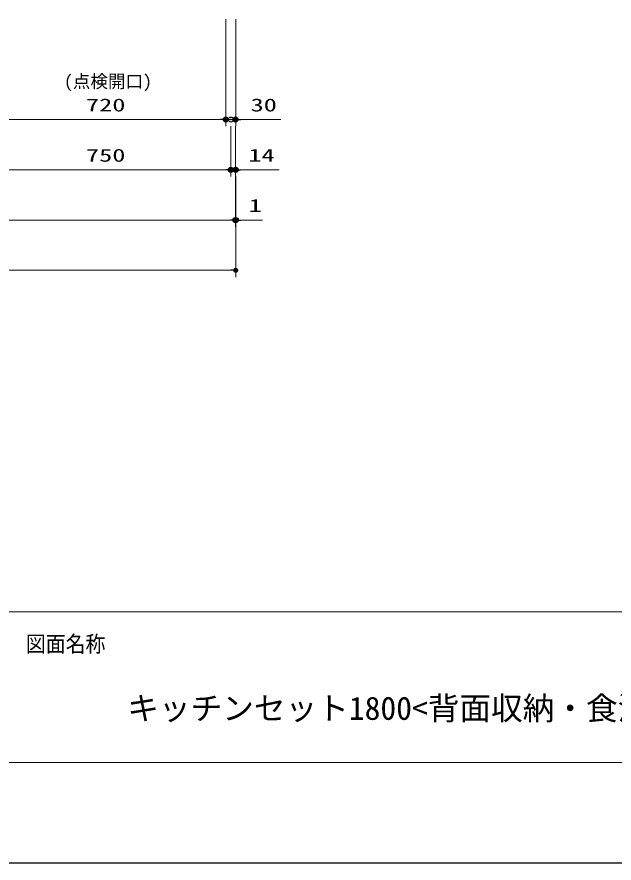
# Model space of a CAD drawing. Units: millimetres, scale not verified. Extents: x -9797 to 9797, y -4555 to 4555.
# Drawn here: x -6577 to -4794, y -4455 to -1930 of the extents above; entities that cross this region are included whole.
import ezdxf
from ezdxf.enums import TextEntityAlignment as Align

# ---------------------------------------------------------------- set-up
doc = ezdxf.new("R2010")
doc.units = ezdxf.units.MM
doc.header["$LTSCALE"] = 30
doc.header["$PDMODE"] = 32
doc.header["$PDSIZE"] = 15
for name, color, linetype, lineweight in [('0-0_0', 7, 'Continuous', 25), ('0-3_寸法ﾚｲﾔｰ', 30, 'Continuous', 13), ('0-4_DEFPOINTS', 7, 'Continuous', 25), ('0-5_図面枠', 3, 'Continuous', 15)]:
    doc.layers.add(name, color=color, linetype=linetype, lineweight=lineweight)
doc.styles.add('ＭＳ ゴシック', font='')
doc.styles.get('ＭＳ ゴシック').set_extended_font_data('MS Gothic')

# ---------------------------------------------------------------- blocks, each defined once
blk = doc.blocks.new('_DOT')
at = {"layer": '0-0_0', "color": 30}
blk.add_line((-15, 0), (-30, 0), dxfattribs=at)
for points in [[(0, 0), (-15, 0), (-14.88, 1.88)], [(0, 0), (-14.88, -1.88), (-15, 0)], [(0, 0), (-14.88, 1.88), (-14.53, 3.73)], [(0, 0), (-14.53, -3.73), (-14.88, -1.88)], [(0, 0), (-14.53, 3.73), (-13.95, 5.52)], [(0, 0), (-13.95, -5.52), (-14.53, -3.73)], [(0, 0), (-13.95, 5.52), (-13.14, 7.23)], [(0, 0), (-13.14, -7.23), (-13.95, -5.52)], [(0, 0), (-13.14, 7.23), (-12.14, 8.82)], [(0, 0), (-12.14, -8.82), (-13.14, -7.23)], [(0, 0), (-12.14, 8.82), (-10.93, 10.27)], [(0, 0), (-10.93, -10.27), (-12.14, -8.82)], [(0, 0), (-10.93, 10.27), (-9.56, 11.56)], [(0, 0), (-9.56, -11.56), (-10.93, -10.27)], [(0, 0), (-9.56, 11.56), (-8.04, 12.66)], [(0, 0), (-8.04, -12.66), (-9.56, -11.56)], [(0, 0), (-8.04, 12.66), (-6.39, 13.57)], [(0, 0), (-6.39, -13.57), (-8.04, -12.66)], [(0, 0), (-6.39, 13.57), (-4.64, 14.27)], [(0, 0), (-4.64, -14.27), (-6.39, -13.57)], [(0, 0), (-4.64, 14.27), (-2.81, 14.73)], [(0, 0), (-2.81, -14.73), (-4.64, -14.27)], [(0, 0), (-2.81, 14.73), (-0.94, 14.97)], [(0, 0), (-0.94, -14.97), (-2.81, -14.73)], [(0, 0), (-0.94, 14.97), (0.94, 14.97)], [(0, 0), (0.94, -14.97), (-0.94, -14.97)], [(0, 0), (0.94, 14.97), (2.81, 14.73)], [(0, 0), (2.81, 14.73), (4.64, 14.27)], [(0, 0), (4.64, 14.27), (6.39, 13.57)], [(0, 0), (6.39, 13.57), (8.04, 12.66)], [(0, 0), (8.04, 12.66), (9.56, 11.56)], [(0, 0), (9.56, 11.56), (10.93, 10.27)], [(0, 0), (10.93, 10.27), (12.14, 8.82)], [(0, 0), (12.14, 8.82), (13.14, 7.23)], [(0, 0), (13.14, 7.23), (13.95, 5.52)], [(0, 0), (13.95, 5.52), (14.53, 3.73)], [(0, 0), (14.53, 3.73), (14.88, 1.88)], [(0, 0), (14.88, 1.88), (15, 0)], [(0, 0), (2.81, -14.73), (0.94, -14.97)], [(0, 0), (4.64, -14.27), (2.81, -14.73)], [(0, 0), (6.39, -13.57), (4.64, -14.27)], [(0, 0), (8.04, -12.66), (6.39, -13.57)], [(0, 0), (9.56, -11.56), (8.04, -12.66)], [(0, 0), (10.93, -10.27), (9.56, -11.56)], [(0, 0), (12.14, -8.82), (10.93, -10.27)], [(0, 0), (13.14, -7.23), (12.14, -8.82)], [(0, 0), (13.95, -5.52), (13.14, -7.23)], [(0, 0), (14.53, -3.73), (13.95, -5.52)], [(0, 0), (14.88, -1.88), (14.53, -3.73)], [(0, 0), (15, 0), (14.88, -1.88)]]:
    blk.add_solid(points, dxfattribs=at)

msp = doc.modelspace()

# ---------------------------------------------------------------- linework, layer by layer
at = {"layer": '0-3_寸法ﾚｲﾔｰ'}
for p, q in [((-5953.56, -1935.93), (-5953.56, -2255.93)), ((-5953.56, -1935.93), (-5953.56, -2255.93)), ((-5923.56, -1935.93), (-5923.56, -2255.93)), ((-5968.56, -2235.93), (-6658.56, -2235.93)), ((-5968.56, -2235.93), (-5983.56, -2235.93)), ((-5923.56, -2235.93), (-5953.56, -2235.93)), ((-5923.56, -2235.93), (-5788.8, -2235.93)), ((-5908.56, -2235.93), (-5893.56, -2235.93)), ((-5938.56, -2255.93), (-5938.56, -2405.93)), ((-5938.56, -2255.93), (-5938.56, -2405.93)), ((-5924.56, -2255.93), (-5924.56, -2405.93)), ((-5953.56, -2385.93), (-6673.56, -2385.93)), ((-5953.56, -2385.93), (-5968.56, -2385.93)), ((-5924.56, -2385.93), (-5938.56, -2385.93)), ((-5924.56, -2385.93), (-5793.56, -2385.93)), ((-5909.56, -2385.93), (-5894.56, -2385.93)), ((-5924.56, -2405.93), (-5924.56, -2555.93)), ((-5924.56, -2405.93), (-5924.56, -2555.93)), ((-5923.56, -2405.93), (-5923.56, -2705.93)), ((-5923.56, -2405.93), (-5923.56, -2555.93)), ((-7707.56, -2535.93), (-5939.56, -2535.93)), ((-5939.56, -2535.93), (-5954.56, -2535.93)), ((-5924.56, -2535.93), (-5923.56, -2535.93)), ((-5923.56, -2535.93), (-5844.04, -2535.93)), ((-5908.56, -2535.93), (-5893.56, -2535.93)), ((-5938.56, -2685.93), (-7708.56, -2685.93))]:
    msp.add_line(p, q, dxfattribs=at)
at = {"layer": '0-4_DEFPOINTS'}
msp.add_line((2902.77, -4455), (-9697.23, -4455), dxfattribs=at)
for p in [(-5953.56, -2235.93), (-5938.56, -2235.93), (-5924.56, -2235.93), (-5938.56, -2385.93), (-5924.56, -2385.93), (-5923.56, -2385.93), (-5924.56, -2535.93), (-5923.56, -2535.93)]:
    msp.add_point(p, dxfattribs=at)
at = {"layer": '0-5_図面枠'}
msp.add_line((-9397.23, -3705), (2602.77, -3705), dxfattribs=at)
msp.add_lwpolyline([(-9397.23, -4155), (2602.77, -4155), (2602.77, 4155), (-9397.23, 4155)], close=True, dxfattribs=at)

# ---------------------------------------------------------------- block references
at = {"layer": '0-3_寸法ﾚｲﾔｰ', "xscale": 0.5, "yscale": 0.5}
for p in [(-5953.56, -2235.93), (-5953.56, -2235.93), (-5938.56, -2385.93), (-5938.56, -2385.93), (-5924.56, -2535.93), (-5924.56, -2535.93), (-5923.56, -2685.93)]:
    msp.add_blockref('_DOT', p, dxfattribs=at)
at = {"layer": '0-3_寸法ﾚｲﾔｰ', "xscale": 0.5, "yscale": 0.5, "rotation": 180}
for p in [(-5923.56, -2235.93), (-5924.56, -2385.93), (-5923.56, -2535.93)]:
    msp.add_blockref('_DOT', p, dxfattribs=at)

# ---------------------------------------------------------------- texts
at = {"layer": '0-3_寸法ﾚｲﾔｰ', "style": 'ＭＳ ゴシック'}
msp.add_text('(点検開口)', height=38.48, dxfattribs=at).set_placement((-6436.23, -2152.85), align=Align.BOTTOM_LEFT)
at = {"layer": '0-3_寸法ﾚｲﾔｰ', "style": 'ＭＳ ゴシック', "width": 1.5}
for s, p in [('720', (-6370.7, -2223.33)), ('30', (-5879.28, -2223.33)), ('750', (-6370.7, -2373.33)), ('14', (-5885.94, -2373.33)), ('1', (-5884.99, -2523.33))]:
    msp.add_text(s, height=38.49, dxfattribs=at).set_placement(p, align=Align.BOTTOM_LEFT)
at = {"layer": '0-5_図面枠', "style": 'ＭＳ ゴシック', "width": 0.9}
msp.add_text('図面名称', height=48.39, dxfattribs=at).set_placement((-6550.26, -3839.73), align=Align.BOTTOM_LEFT)
at = {"layer": '0-5_図面枠', "style": 'ＭＳ ゴシック'}
msp.add_text('キッチンセット1800<背面収納・食洗機無>左シンク\u3000設備図面 ', height=69.27, dxfattribs=at).set_placement((-6247.23, -4048.32), align=Align.BOTTOM_LEFT)

doc.saveas('drawing.dxf')
